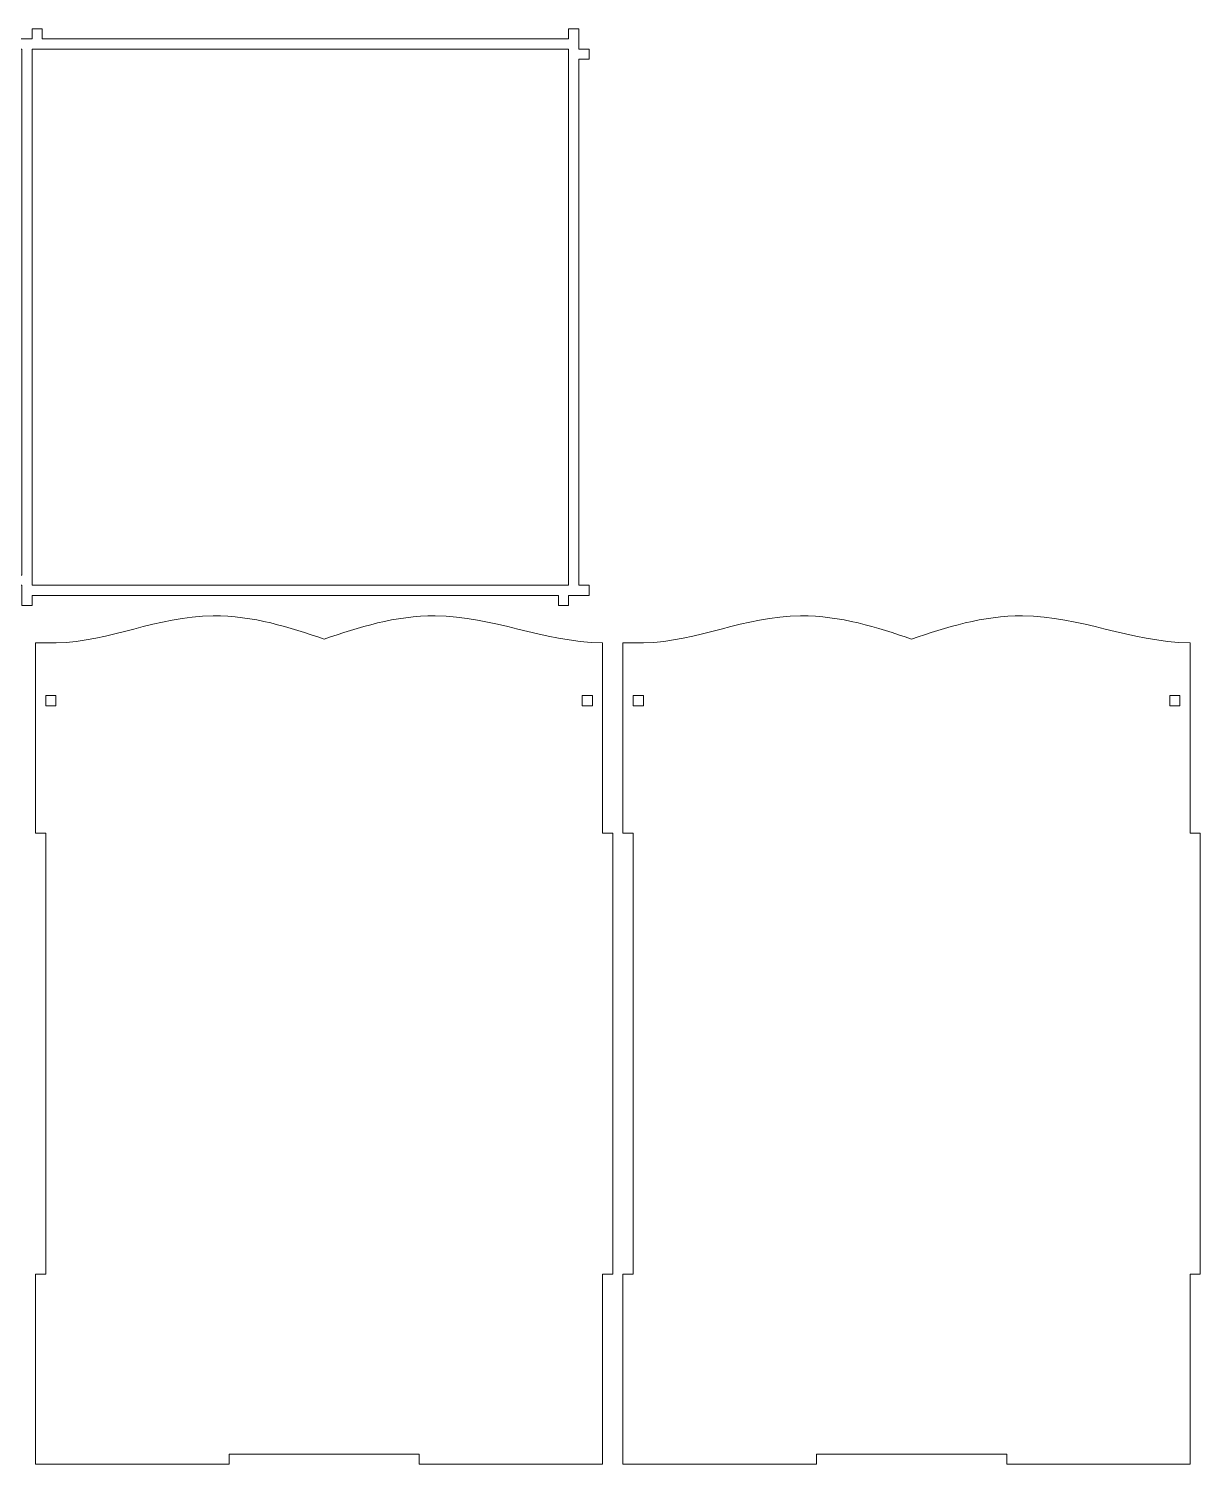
# Model space of a CAD drawing. Header units: millimetres. Extents: x -1460 to 1460, y -777 to 775.
# Drawn here: x -1115.9 to -770.9, y -775.1 to -352.1 of the extents above; entities that cross this region are included whole.
import ezdxf

# ---------------------------------------------------------------- set-up
doc = ezdxf.new("R2010")
doc.units = ezdxf.units.MM
doc.header["$MEASUREMENT"] = 0
doc.layers.add('Camada 1', color=7, linetype='Continuous')

msp = doc.modelspace()

# ---------------------------------------------------------------- linework, layer by layer
at = {"layer": 'Camada 1', "color": 250, "lineweight": 20}
for points, knots in [([(-950.8946, -519.1065), (-950.8946, -519.1065), (-950.8946, -516.1066), (-950.8946, -516.1066), (-950.8946, -516.1066), (-950.8946, -516.1066), (-953.8946, -516.1066), (-953.8946, -516.1066), (-953.8946, -516.1066), (-953.8946, -516.1066), (-953.8946, -361.1065), (-953.8946, -361.1065), (-953.8946, -361.1065), (-953.8946, -361.1065), (-950.8946, -361.1065), (-950.8946, -361.1065), (-950.8946, -361.1065), (-950.8946, -361.1065), (-950.8946, -358.1065), (-950.8946, -358.1065), (-950.8946, -358.1065), (-950.8946, -358.1065), (-953.8946, -358.1065), (-953.8946, -358.1065), (-953.8946, -358.1065), (-953.8946, -358.1065), (-953.8946, -352.1065), (-953.8946, -352.1065), (-953.8946, -352.1065), (-953.8946, -352.1065), (-956.8946, -352.1065), (-956.8946, -352.1065), (-956.8946, -352.1065), (-956.8946, -352.1065), (-956.8946, -355.1065), (-956.8946, -355.1065), (-956.8946, -355.1065), (-956.8946, -355.1065), (-1111.8946, -355.1065), (-1111.8946, -355.1065), (-1111.8946, -355.1065), (-1111.8946, -355.1065), (-1111.8946, -352.1065), (-1111.8946, -352.1065), (-1111.8946, -352.1065), (-1111.8946, -352.1065), (-1114.8946, -352.1065), (-1114.8946, -352.1065), (-1114.8946, -352.1065), (-1114.8946, -352.1065), (-1114.8946, -355.1065), (-1114.8946, -355.1065), (-1114.8946, -355.1065), (-1114.8946, -355.1065), (-1120.8946, -355.1065), (-1120.8946, -355.1065), (-1120.8946, -355.1065), (-1120.8946, -355.1065), (-1120.8946, -358.1065), (-1120.8946, -358.1065), (-1120.8946, -358.1065), (-1120.8946, -358.1065), (-1117.8946, -358.1065), (-1117.8946, -358.1065), (-1117.8946, -358.1065), (-1117.8946, -358.1065), (-1117.8946, -513.1065), (-1117.8946, -513.1065), (-1117.8946, -513.1065), (-1117.8946, -513.1065), (-1120.8946, -513.1065), (-1120.8946, -513.1065), (-1120.8946, -513.1065), (-1120.8946, -513.1065), (-1120.8946, -516.1065), (-1120.8946, -516.1065), (-1120.8946, -516.1065), (-1120.8946, -516.1065), (-1117.8946, -516.1065), (-1117.8946, -516.1065), (-1117.8946, -516.1065), (-1117.8946, -516.1065), (-1117.8946, -522.1065), (-1117.8946, -522.1065), (-1117.8946, -522.1065), (-1117.8946, -522.1065), (-1114.8946, -522.1065), (-1114.8946, -522.1065), (-1114.8946, -522.1065), (-1114.8946, -522.1065), (-1114.8946, -519.1065), (-1114.8946, -519.1065), (-1114.8946, -519.1065), (-1114.8946, -519.1065), (-959.8946, -519.1065), (-959.8946, -519.1065), (-959.8946, -519.1065), (-959.8946, -519.1065), (-959.8946, -522.1065), (-959.8946, -522.1065), (-959.8946, -522.1065), (-959.8946, -522.1065), (-956.8944, -522.1065), (-956.8944, -522.1065), (-956.8944, -522.1065), (-956.8944, -522.1065), (-956.8944, -519.1065), (-956.8944, -519.1065), (-956.8944, -519.1065), (-956.8944, -519.1065), (-950.8946, -519.1065), (-950.8946, -519.1065)], [0, 0, 0, 0, 0.03448276, 0.03448276, 0.03448276, 0.03448276, 0.06896552, 0.06896552, 0.06896552, 0.06896552, 0.10344828, 0.10344828, 0.10344828, 0.10344828, 0.13793103, 0.13793103, 0.13793103, 0.13793103, 0.17241379, 0.17241379, 0.17241379, 0.17241379, 0.20689655, 0.20689655, 0.20689655, 0.20689655, 0.24137931, 0.24137931, 0.24137931, 0.24137931, 0.27586207, 0.27586207, 0.27586207, 0.27586207, 0.31034483, 0.31034483, 0.31034483, 0.31034483, 0.34482759, 0.34482759, 0.34482759, 0.34482759, 0.37931034, 0.37931034, 0.37931034, 0.37931034, 0.4137931, 0.4137931, 0.4137931, 0.4137931, 0.44827586, 0.44827586, 0.44827586, 0.44827586, 0.48275862, 0.48275862, 0.48275862, 0.48275862, 0.51724138, 0.51724138, 0.51724138, 0.51724138, 0.55172414, 0.55172414, 0.55172414, 0.55172414, 0.5862069, 0.5862069, 0.5862069, 0.5862069, 0.62068966, 0.62068966, 0.62068966, 0.62068966, 0.65517241, 0.65517241, 0.65517241, 0.65517241, 0.68965517, 0.68965517, 0.68965517, 0.68965517, 0.72413793, 0.72413793, 0.72413793, 0.72413793, 0.75862069, 0.75862069, 0.75862069, 0.75862069, 0.79310345, 0.79310345, 0.79310345, 0.79310345, 0.82758621, 0.82758621, 0.82758621, 0.82758621, 0.86206897, 0.86206897, 0.86206897, 0.86206897, 0.89655172, 0.89655172, 0.89655172, 0.89655172, 0.93103448, 0.93103448, 0.93103448, 0.93103448, 1, 1, 1, 1]), ([(-956.8946, -516.1065), (-956.8946, -516.1065), (-1114.8946, -516.1065), (-1114.8946, -516.1065), (-1114.8946, -516.1065), (-1114.8946, -516.1065), (-1114.8946, -358.1065), (-1114.8946, -358.1065), (-1114.8946, -358.1065), (-1114.8946, -358.1065), (-956.8946, -358.1065), (-956.8946, -358.1065), (-956.8946, -358.1065), (-956.8946, -358.1065), (-956.8946, -516.1065), (-956.8946, -516.1065)], [0, 0, 0, 0, 0.2, 0.2, 0.2, 0.2, 0.4, 0.4, 0.4, 0.4, 0.6, 0.6, 0.6, 0.6, 1, 1, 1, 1]), ([(-1107.8943, -533.0995), (-1107.8943, -533.0995), (-1107.8253, -533.0995), (-1107.8253, -533.0995), (-1107.8253, -533.0995), (-1091.6239, -532.6932), (-1078.459, -525.2582), (-1061.5847, -525.109), (-1061.5847, -525.109), (-1049.8254, -525.0051), (-1039.0178, -528.5418), (-1028.8943, -531.961), (-1028.8943, -531.961), (-1018.7708, -528.5418), (-1007.9632, -525.0051), (-996.2039, -525.109), (-996.2039, -525.109), (-978.976, -525.2613), (-965.0052, -532.6471), (-946.9633, -533.0995), (-946.9633, -533.0995), (-946.9633, -533.0995), (-946.8943, -533.0995), (-946.8943, -533.0995), (-946.8943, -533.0995), (-946.8943, -533.0995), (-946.8943, -589.0995), (-946.8943, -589.0995), (-946.8943, -589.0995), (-946.8943, -589.0995), (-943.8943, -589.0995), (-943.8943, -589.0995), (-943.8943, -589.0995), (-943.8943, -589.0995), (-943.8943, -719.1065), (-943.8943, -719.1065), (-943.8943, -719.1065), (-943.8943, -719.1065), (-946.8943, -719.1065), (-946.8943, -719.1065), (-946.8943, -719.1065), (-946.8943, -719.1065), (-946.8943, -775.1065), (-946.8943, -775.1065), (-946.8943, -775.1065), (-946.8943, -775.1065), (-1000.8944, -775.1065), (-1000.8944, -775.1065), (-1000.8944, -775.1065), (-1000.8944, -775.1065), (-1000.8944, -772.1065), (-1000.8944, -772.1065), (-1000.8944, -772.1065), (-1000.8944, -772.1065), (-1056.8944, -772.1065), (-1056.8944, -772.1065), (-1056.8944, -772.1065), (-1056.8944, -772.1065), (-1056.8944, -775.1065), (-1056.8944, -775.1065), (-1056.8944, -775.1065), (-1056.8944, -775.1065), (-1107.8943, -775.1065), (-1107.8943, -775.1065), (-1107.8943, -775.1065), (-1107.8943, -775.1065), (-1113.8943, -775.1065), (-1113.8943, -775.1065), (-1113.8943, -775.1065), (-1113.8943, -775.1065), (-1113.8943, -719.1065), (-1113.8943, -719.1065), (-1113.8943, -719.1065), (-1113.8943, -719.1065), (-1110.8943, -719.1065), (-1110.8943, -719.1065), (-1110.8943, -719.1065), (-1110.8943, -719.1065), (-1110.8943, -589.0995), (-1110.8943, -589.0995), (-1110.8943, -589.0995), (-1110.8943, -589.0995), (-1113.8943, -589.0995), (-1113.8943, -589.0995), (-1113.8943, -589.0995), (-1113.8943, -589.0995), (-1113.8943, -533.0995), (-1113.8943, -533.0995), (-1113.8943, -533.0995), (-1113.8943, -533.0995), (-1107.8943, -533.0995), (-1107.8943, -533.0995)], [0, 0, 0, 0, 0.04166667, 0.04166667, 0.04166667, 0.04166667, 0.08333333, 0.08333333, 0.08333333, 0.08333333, 0.125, 0.125, 0.125, 0.125, 0.16666667, 0.16666667, 0.16666667, 0.16666667, 0.20833333, 0.20833333, 0.20833333, 0.20833333, 0.25, 0.25, 0.25, 0.25, 0.29166667, 0.29166667, 0.29166667, 0.29166667, 0.33333333, 0.33333333, 0.33333333, 0.33333333, 0.375, 0.375, 0.375, 0.375, 0.41666667, 0.41666667, 0.41666667, 0.41666667, 0.45833333, 0.45833333, 0.45833333, 0.45833333, 0.5, 0.5, 0.5, 0.5, 0.54166667, 0.54166667, 0.54166667, 0.54166667, 0.58333333, 0.58333333, 0.58333333, 0.58333333, 0.625, 0.625, 0.625, 0.625, 0.66666667, 0.66666667, 0.66666667, 0.66666667, 0.70833333, 0.70833333, 0.70833333, 0.70833333, 0.75, 0.75, 0.75, 0.75, 0.79166667, 0.79166667, 0.79166667, 0.79166667, 0.83333333, 0.83333333, 0.83333333, 0.83333333, 0.875, 0.875, 0.875, 0.875, 0.91666667, 0.91666667, 0.91666667, 0.91666667, 1, 1, 1, 1]), ([(-934.8943, -533.0995), (-934.8943, -533.0995), (-934.8253, -533.0995), (-934.8253, -533.0995), (-934.8253, -533.0995), (-918.6239, -532.6932), (-905.459, -525.2582), (-888.5847, -525.109), (-888.5847, -525.109), (-876.8254, -525.0051), (-866.0178, -528.5418), (-855.8943, -531.961), (-855.8943, -531.961), (-845.7708, -528.5418), (-834.9632, -525.0051), (-823.2039, -525.109), (-823.2039, -525.109), (-805.976, -525.2613), (-792.0052, -532.6471), (-773.9633, -533.0995), (-773.9633, -533.0995), (-773.9633, -533.0995), (-773.8943, -533.0995), (-773.8943, -533.0995), (-773.8943, -533.0995), (-773.8943, -533.0995), (-773.8943, -589.0995), (-773.8943, -589.0995), (-773.8943, -589.0995), (-773.8943, -589.0995), (-770.8943, -589.0995), (-770.8943, -589.0995), (-770.8943, -589.0995), (-770.8943, -589.0995), (-770.8943, -719.1065), (-770.8943, -719.1065), (-770.8943, -719.1065), (-770.8943, -719.1065), (-773.8943, -719.1065), (-773.8943, -719.1065), (-773.8943, -719.1065), (-773.8943, -719.1065), (-773.8943, -775.1065), (-773.8943, -775.1065), (-773.8943, -775.1065), (-773.8943, -775.1065), (-827.8944, -775.1065), (-827.8944, -775.1065), (-827.8944, -775.1065), (-827.8944, -775.1065), (-827.8944, -772.1065), (-827.8944, -772.1065), (-827.8944, -772.1065), (-827.8944, -772.1065), (-883.8944, -772.1065), (-883.8944, -772.1065), (-883.8944, -772.1065), (-883.8944, -772.1065), (-883.8944, -775.1065), (-883.8944, -775.1065), (-883.8944, -775.1065), (-883.8944, -775.1065), (-934.8943, -775.1065), (-934.8943, -775.1065), (-934.8943, -775.1065), (-934.8943, -775.1065), (-940.8943, -775.1065), (-940.8943, -775.1065), (-940.8943, -775.1065), (-940.8943, -775.1065), (-940.8943, -719.1065), (-940.8943, -719.1065), (-940.8943, -719.1065), (-940.8943, -719.1065), (-937.8943, -719.1065), (-937.8943, -719.1065), (-937.8943, -719.1065), (-937.8943, -719.1065), (-937.8943, -589.0995), (-937.8943, -589.0995), (-937.8943, -589.0995), (-937.8943, -589.0995), (-940.8943, -589.0995), (-940.8943, -589.0995), (-940.8943, -589.0995), (-940.8943, -589.0995), (-940.8943, -533.0995), (-940.8943, -533.0995), (-940.8943, -533.0995), (-940.8943, -533.0995), (-934.8943, -533.0995), (-934.8943, -533.0995)], [0, 0, 0, 0, 0.04166667, 0.04166667, 0.04166667, 0.04166667, 0.08333333, 0.08333333, 0.08333333, 0.08333333, 0.125, 0.125, 0.125, 0.125, 0.16666667, 0.16666667, 0.16666667, 0.16666667, 0.20833333, 0.20833333, 0.20833333, 0.20833333, 0.25, 0.25, 0.25, 0.25, 0.29166667, 0.29166667, 0.29166667, 0.29166667, 0.33333333, 0.33333333, 0.33333333, 0.33333333, 0.375, 0.375, 0.375, 0.375, 0.41666667, 0.41666667, 0.41666667, 0.41666667, 0.45833333, 0.45833333, 0.45833333, 0.45833333, 0.5, 0.5, 0.5, 0.5, 0.54166667, 0.54166667, 0.54166667, 0.54166667, 0.58333333, 0.58333333, 0.58333333, 0.58333333, 0.625, 0.625, 0.625, 0.625, 0.66666667, 0.66666667, 0.66666667, 0.66666667, 0.70833333, 0.70833333, 0.70833333, 0.70833333, 0.75, 0.75, 0.75, 0.75, 0.79166667, 0.79166667, 0.79166667, 0.79166667, 0.83333333, 0.83333333, 0.83333333, 0.83333333, 0.875, 0.875, 0.875, 0.875, 0.91666667, 0.91666667, 0.91666667, 0.91666667, 1, 1, 1, 1]), ([(-1107.8943, -548.5966), (-1107.8943, -548.5966), (-1110.8943, -548.5966), (-1110.8943, -548.5966), (-1110.8943, -548.5966), (-1110.8943, -548.5966), (-1110.8943, -551.5966), (-1110.8943, -551.5966), (-1110.8943, -551.5966), (-1110.8943, -551.5966), (-1107.8943, -551.5966), (-1107.8943, -551.5966), (-1107.8943, -551.5966), (-1107.8943, -551.5966), (-1107.8943, -548.5966), (-1107.8943, -548.5966)], [0, 0, 0, 0, 0.2, 0.2, 0.2, 0.2, 0.4, 0.4, 0.4, 0.4, 0.6, 0.6, 0.6, 0.6, 1, 1, 1, 1]), ([(-952.8943, -548.5966), (-952.8943, -548.5966), (-949.8943, -548.5966), (-949.8943, -548.5966), (-949.8943, -548.5966), (-949.8943, -548.5966), (-949.8943, -551.5966), (-949.8943, -551.5966), (-949.8943, -551.5966), (-949.8943, -551.5966), (-952.8943, -551.5966), (-952.8943, -551.5966), (-952.8943, -551.5966), (-952.8943, -551.5966), (-952.8943, -548.5966), (-952.8943, -548.5966)], [0, 0, 0, 0, 0.2, 0.2, 0.2, 0.2, 0.4, 0.4, 0.4, 0.4, 0.6, 0.6, 0.6, 0.6, 1, 1, 1, 1]), ([(-934.8943, -548.5966), (-934.8943, -548.5966), (-937.8943, -548.5966), (-937.8943, -548.5966), (-937.8943, -548.5966), (-937.8943, -548.5966), (-937.8943, -551.5966), (-937.8943, -551.5966), (-937.8943, -551.5966), (-937.8943, -551.5966), (-934.8943, -551.5966), (-934.8943, -551.5966), (-934.8943, -551.5966), (-934.8943, -551.5966), (-934.8943, -548.5966), (-934.8943, -548.5966)], [0, 0, 0, 0, 0.2, 0.2, 0.2, 0.2, 0.4, 0.4, 0.4, 0.4, 0.6, 0.6, 0.6, 0.6, 1, 1, 1, 1]), ([(-779.8943, -548.5966), (-779.8943, -548.5966), (-776.8943, -548.5966), (-776.8943, -548.5966), (-776.8943, -548.5966), (-776.8943, -548.5966), (-776.8943, -551.5966), (-776.8943, -551.5966), (-776.8943, -551.5966), (-776.8943, -551.5966), (-779.8943, -551.5966), (-779.8943, -551.5966), (-779.8943, -551.5966), (-779.8943, -551.5966), (-779.8943, -548.5966), (-779.8943, -548.5966)], [0, 0, 0, 0, 0.2, 0.2, 0.2, 0.2, 0.4, 0.4, 0.4, 0.4, 0.6, 0.6, 0.6, 0.6, 1, 1, 1, 1])]:
    msp.add_open_spline(points, degree=3, knots=knots, dxfattribs=at)

doc.saveas('drawing.dxf')
